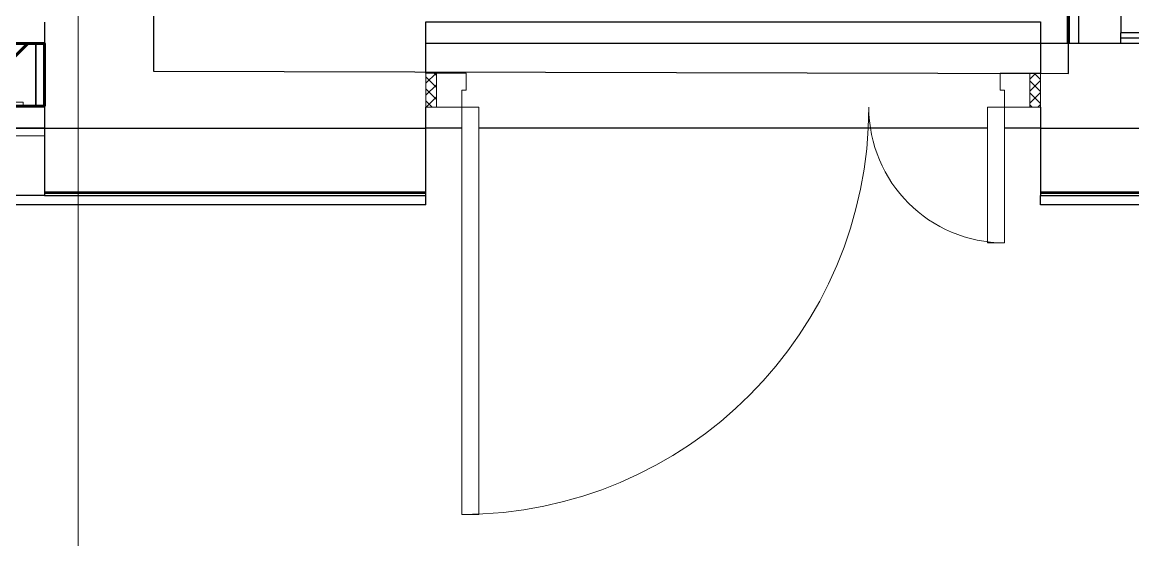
# Model space of a CAD drawing. Header units: millimetres. Extents: x -164500 to 426394, y -23753 to 102118.
# Drawn here: x 107142 to 109763, y -1206 to 14 of the extents above; entities that cross this region are included whole.
import ezdxf

# ---------------------------------------------------------------- set-up
doc = ezdxf.new("R2010")
doc.units = ezdxf.units.MM
doc.layers.add('1.1.1) Плитка КР1 Остаток', color=52, linetype='Continuous')
for name, color, linetype, lineweight in [('179 подоконники', 5, 'Continuous', 60), ('384 ПК-3', 30, 'Continuous', 120), ('A-DOOR-2', 7, 'Continuous', 5), ('A-DOOR-FRAM-2', 7, 'Continuous', 5), ('A-GLAZ', 7, 'Continuous', 9), ('A-GLAZ-1', 7, 'Continuous', 5), ('Оси', 7, 'Continuous', 9)]:
    doc.layers.add(name, color=color, linetype=linetype, lineweight=lineweight)
doc.layers.add('A-DOOR-1', color=7, linetype='Continuous', lineweight=5, true_color=0xc0c0c0)
doc.layers.add('A-DOOR-FRAM-1', color=7, linetype='Continuous', lineweight=5, true_color=0xc0c0c0)

# ---------------------------------------------------------------- blocks, each defined once
blk = doc.blocks.new('110_Дверь_СКБ_2Ст_Наружная - ДН-5_л__ Двухстворчатая 1350 х3800 _h_ в свету с верхним остеклением-21877029-Объем проектирования 1 этажа')
at = {"layer": 'A-DOOR-2'}
h = blk.add_hatch(dxfattribs=at)
h.set_pattern_fill('FP_100', color=256, style=0, pattern_type=2)
h.set_pattern_definition([(135, (1626.41, 164.685), (-14.14214, -14.14214), []), (225, (1626.41, 164.685), (14.14214, -14.14214), [])])
h.paths.add_polyline_path([(719.5, 50), (719.5, -30), (744.5, -30), (744.5, 50)])
at = {"layer": 'A-DOOR-FRAM-2'}
h = blk.add_hatch(dxfattribs=at)
h.set_pattern_fill('FP_101', color=256, style=0, pattern_type=2)
h.set_pattern_definition([(45, (-496.384, 164.685), (-14.1421, 14.1421), []), (135, (-496.384, 164.685), (-14.1421, -14.1421), [])])
h.paths.add_polyline_path([(-680.5, 50), (-705.5, 50), (-705.5, -30), (-680.5, -30), (-680.5, 10)])
at = {"layer": 'A-DOOR-1'}
for p, q in [((659.5, 1010), (619.5, 1010)), ((619.5, 1010), (619.5, 50)), ((659.5, 50), (659.5, 1010)), ((-620.5, 370), (-620.5, 50)), ((-580.5, 370), (-620.5, 370)), ((-580.5, 50), (-580.5, 370)), ((-620.5, 50), (-580.5, 50)), ((619.5, 50), (659.5, 50))]:
    blk.add_line(p, q, dxfattribs=at)
for centre, radius, start, end in [((659.5, 50), 960, 90, 180), ((-620.5, 50), 320, 0, 90)]:
    blk.add_arc(centre, radius, start, end, dxfattribs=at)
at = {"layer": 'A-DOOR-FRAM-1'}
for p, q in [((-680.5, 50), (-705.5, 50)), ((-705.5, 50), (-705.5, -30)), ((-620.5, 50), (-680.5, 50)), ((-680.5, 50), (-680.5, -30)), ((-680.5, -30), (-680.5, 50)), ((-620.5, 10), (-620.5, 50)), ((659.5, 50), (659.5, 10)), ((719.5, 50), (659.5, 50)), ((719.5, -30), (719.5, 50)), ((744.5, 50), (719.5, 50)), ((719.5, 50), (719.5, -30)), ((744.5, -30), (744.5, 50)), ((-610.5, 10), (-620.5, 10)), ((-610.5, -30), (-610.5, 10)), ((659.5, 10), (649.5, 10)), ((649.5, 10), (649.5, -30)), ((-705.5, -30), (-680.5, -30)), ((-680.5, -30), (-610.5, -30)), ((649.5, -30), (719.5, -30)), ((719.5, -30), (744.5, -30))]:
    blk.add_line(p, q, dxfattribs=at)
blk = doc.blocks.new('120_Окно_СКБ_1Ст - 120_Окно_СКБ_1Ст 900х2500_h_ с форточкой-22876038-Объем проектирования 1 этажа')
at = {"layer": 'A-GLAZ'}
for p, q in [((-450, -127), (-450, -57)), ((-450, -57), (-380, -57)), ((-380, -57), (-380, -127)), ((380, -127), (380, -57)), ((380, -57), (450, -57)), ((450, -57), (450, -127)), ((380, -87), (-380, -87)), ((-380, -87), (-380, -127)), ((-330, -137), (-330, -87)), ((330, -137), (330, -87)), ((380, -127), (380, -87)), ((-380, -127), (-450, -127)), ((-380, -127), (-400, -127)), ((-400, -127), (-400, -137)), ((450, -127), (380, -127)), ((400, -127), (380, -127)), ((400, -137), (400, -127)), ((-400, -137), (400, -137)), ((400, -137), (-400, -137))]:
    blk.add_line(p, q, dxfattribs=at)
at = {"layer": 'A-GLAZ-1'}
for p, q in [((450, -57), (-450, -57)), ((-430, -127), (-400, -127)), ((-330, -107), (330, -107)), ((330, -117), (-330, -117)), ((400, -127), (430, -127))]:
    blk.add_line(p, q, dxfattribs=at)

msp = doc.modelspace()

# ---------------------------------------------------------------- hatches: boundary and pattern name
at = {"layer": '179 подоконники'}
h = msp.add_hatch(dxfattribs=at)
h.set_pattern_fill('ANSI31', color=256, scale=80)
h.set_pattern_definition([(45, (205553.12, 26879), (-179.6051, 179.6051), [])])
h.paths.add_polyline_path([(107194.702, -184.062), (106294.702, -184.062), (106294.702, -36.062), (107194.702, -36.062)])

# ---------------------------------------------------------------- linework, layer by layer
for p, q in [((109634.702, 2263.938), (109634.702, -36.062)), ((109734.702, 2263.938), (109734.702, -11.062)), ((107194.702, 13.938), (107194.702, -236.062)), ((108094.702, -106.062), (108094.702, 13.938)), ((109544.702, 13.938), (109544.702, -36.062)), ((109734.702, -36.062), (109734.702, -11.062)), ((109894.702, -11.062), (109734.702, -11.062)), ((109894.702, -23.562), (109734.702, -23.562)), ((107173.702, -36.062), (107173.702, -184.062)), ((107174.702, -36.062), (107173.702, -36.062)), ((107174.702, -36.062), (107174.702, -184.062)), ((107194.702, -36.062), (107174.702, -36.062)), ((107194.702, -184.062), (107194.702, -36.062)), ((109814.702, -36.062), (109544.702, -36.062)), ((109544.702, -36.062), (109544.702, -106.062)), ((107173.702, -184.062), (107174.702, -184.062)), ((107174.702, -184.062), (107194.702, -184.062)), ((108094.702, -236.062), (108094.702, -186.062)), ((109544.702, -186.062), (109544.702, -386.062)), ((102694.702, -236.062), (108094.702, -236.062)), ((107194.702, -236.062), (106294.702, -236.062)), ((107194.702, -236.062), (107194.702, -386.062)), ((107194.702, -236.062), (108094.702, -236.062)), ((108094.702, -386.062), (108094.702, -236.062)), ((108179.702, -236.062), (108094.702, -236.062)), ((109419.702, -236.062), (108219.702, -236.062)), ((109544.702, -236.062), (109459.702, -236.062)), ((109544.702, -236.062), (109894.702, -236.062)), ((109544.702, -236.062), (111694.702, -236.062)), ((107194.702, -386.062), (107194.702, -394.062)), ((107194.702, -386.062), (108094.702, -386.062)), ((107194.702, -389.062), (108094.702, -389.062)), ((108094.702, -394.062), (108094.702, -386.062)), ((109544.702, -386.062), (109544.702, -394.062)), ((109544.702, -386.062), (109894.702, -386.062)), ((109544.702, -389.062), (109894.702, -389.062)), ((108094.702, -416.062), (89244.702, -416.062)), ((107194.702, -394.062), (106294.702, -394.062)), ((107194.702, -394.062), (108094.702, -394.062)), ((108094.702, -416.062), (108094.702, -394.062)), ((109544.702, -394.062), (109894.702, -394.062)), ((109544.702, -416.062), (109544.702, -394.062)), ((125324.702, -416.062), (109544.702, -416.062))]:
    msp.add_line(p, q)
at = {"flags": 128}
msp.add_lwpolyline([(107452.034, -101.762), (109610.967, -106.687), (109613.702, 2223.17), (107457.504, 2228.232)], close=True, dxfattribs=at)
at = {"layer": '1.1.1) Плитка КР1 Остаток'}
msp.add_lwpolyline([(108094.702, 14.938), (109544.702, 14.938), (109544.702, -36.062), (108094.702, -36.062)], close=True, dxfattribs=at)
at = {"layer": '179 подоконники'}
msp.add_lwpolyline([(107194.702, -184.062), (106294.702, -184.062), (106294.702, -36.062), (107194.702, -36.062)], close=True, dxfattribs=at)
at = {"layer": '384 ПК-3'}
msp.add_lwpolyline([(109611.05, -36.062), (109613.702, 2223.17)], dxfattribs=at)
at = {"layer": 'Оси'}
msp.add_lwpolyline([(107274.702, -2042.321), (107274.702, 2957.679), (107274.702, 16892.225), (107274.702, 21892.225)], dxfattribs=at)

# ---------------------------------------------------------------- block references
at = {"rotation": 180}
msp.add_blockref('110_Дверь_СКБ_2Ст_Наружная - ДН-5_л__ Двухстворчатая 1350 х3800 _h_ в свету с верхним остеклением-21877029-Объем проектирования 1 этажа', (108839.202, -136.062), dxfattribs=at)
at = {"color": 3, "rotation": 180}
msp.add_blockref('120_Окно_СКБ_1Ст - 120_Окно_СКБ_1Ст 900х2500_h_ с форточкой-22876038-Объем проектирования 1 этажа', (106744.702, -311.062), dxfattribs=at)

doc.saveas('drawing.dxf')
